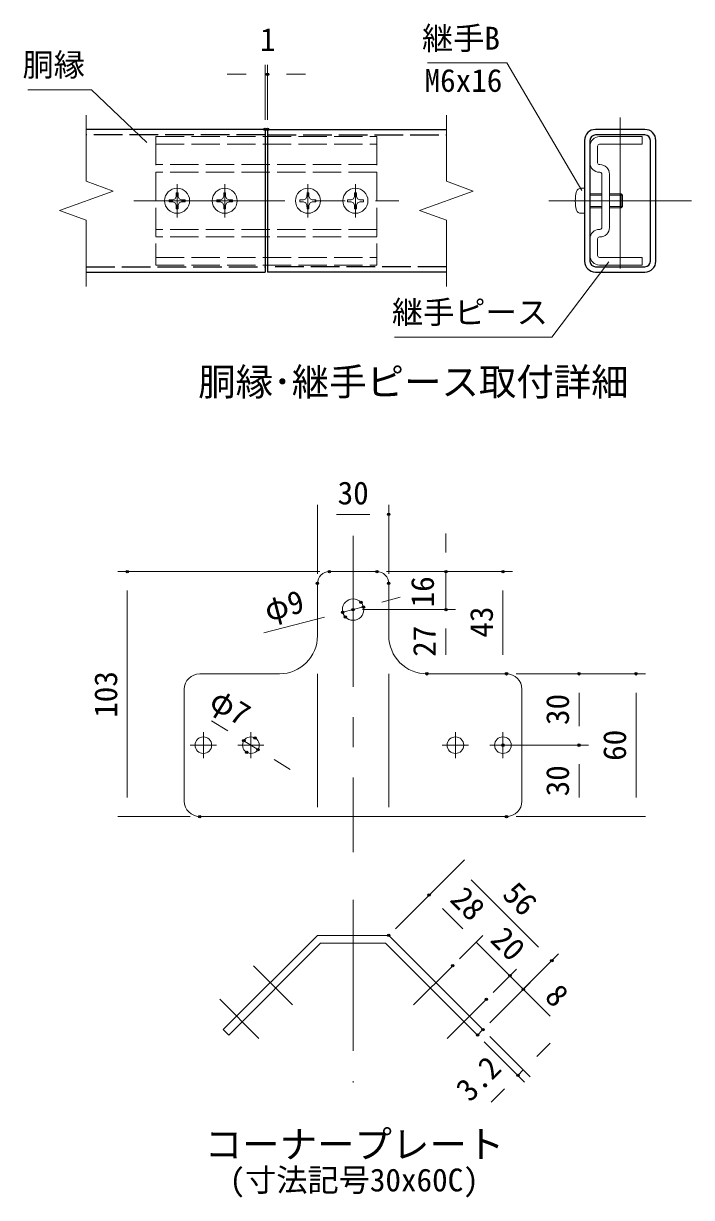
# Model space of a CAD drawing. Units: millimetres, scale not verified, with parts at other scales. Extents: x -4200 to 4200, y -2970 to 2970.
# Drawn here: x 686 to 2091, y -1633 to 835 of the extents above; entities that cross this region are included whole.
import ezdxf
from ezdxf.enums import TextEntityAlignment as Align

# ---------------------------------------------------------------- set-up
doc = ezdxf.new("R2010")
doc.units = ezdxf.units.MM
doc.header["$LTSCALE"] = 10
doc.header["$PDMODE"] = 32
doc.header["$PDSIZE"] = 5
doc.linetypes.add('DASHED', pattern=[7.5, 6, -1.5])
doc.linetypes.add('USER1', pattern=[50.8, 31.75, -6.35, 6.35, -6.35])
for name, color, linetype, lineweight in [('0-1_D-TTL-TXT', 7, 'Continuous', 25), ('0-2_D-BMK', 2, 'USER1', 13), ('0-5_D-STR1', 1, 'Continuous', 25), ('0-6_D-STR3', 3, 'Continuous', 13), ('0-8_D-STR-DIM', 7, 'Continuous', 13), ('0-B_D-STR-TXT', 7, 'Continuous', 13)]:
    doc.layers.add(name, color=color, linetype=linetype, lineweight=lineweight)
doc.layers.add('0-A_Defpoints', color=8, linetype='Continuous')
doc.styles.add('ＭＳ ゴシック', font='')
doc.styles.get('ＭＳ ゴシック').set_extended_font_data('MS Gothic')

msp = doc.modelspace()

# ---------------------------------------------------------------- linework, layer by layer
at = {"layer": '0-2_D-BMK'}
for p, q in [((1940.96, 637.21), (1940.96, 287.21)), ((1009.3, 497.21), (1009.3, 427.21)), ((1109.3, 497.21), (1109.3, 427.21)), ((1284.3, 497.21), (1284.3, 427.21)), ((1384.3, 497.21), (1384.3, 427.21)), ((918.06, 462.21), (1475.54, 462.21)), ((1790.96, 462.21), (2090.96, 462.21)), ((1379.38, -242.17), (1379.38, -907.17)), ((1064.38, -654.67), (1064.38, -709.67)), ((1164.38, -654.67), (1164.38, -709.67)), ((1594.38, -654.67), (1594.38, -709.67)), ((1694.38, -654.67), (1694.38, -709.67)), ((1091.88, -682.17), (1036.88, -682.17)), ((1191.88, -682.17), (1136.88, -682.17)), ((1621.88, -682.17), (1566.88, -682.17)), ((1721.88, -682.17), (1666.88, -682.17)), ((1379.38, -1007.17), (1379.38, -1391.48)), ((1252.12, -1227.91), (1169.96, -1145.74)), ((1506.63, -1227.91), (1588.8, -1145.74)), ((1181.41, -1298.62), (1099.25, -1216.45)), ((1577.35, -1298.62), (1659.51, -1216.45))]:
    msp.add_line(p, q, dxfattribs=at)
at = {"layer": '0-5_D-STR1'}
for p, q in [((1194.3, 612.21), (818.16, 612.21)), ((1194.3, 612.21), (1194.3, 312.21)), ((1199.3, 612.21), (1575.44, 612.21)), ((1199.3, 612.21), (1199.3, 312.21)), ((1992.96, 612.21), (1888.96, 612.21)), ((1992.96, 600.71), (1888.96, 600.71)), ((1865.96, 589.21), (1865.96, 335.21)), ((1877.46, 589.21), (1877.46, 335.21)), ((2004.46, 335.21), (2004.46, 589.21)), ((2015.96, 335.21), (2015.96, 589.21)), ((1888.96, 323.71), (1992.96, 323.71)), ((818.16, 312.21), (1194.3, 312.21)), ((1575.44, 312.21), (1199.3, 312.21)), ((1888.96, 312.21), (1992.96, 312.21))]:
    msp.add_line(p, q, dxfattribs=at)
at = {"layer": '0-5_D-STR1', "linetype": 'DASHED'}
for p, q in [((1194.3, 600.71), (818.16, 600.71)), ((1199.3, 600.71), (1575.44, 600.71)), ((818.16, 323.71), (1194.3, 323.71)), ((1575.44, 323.71), (1199.3, 323.71))]:
    msp.add_line(p, q, dxfattribs=at)
at = {"layer": '0-5_D-STR1'}
for centre, radius, start, end in [((1888.96, 589.21), 23, 90, 180), ((1888.96, 589.21), 11.5, 90, 180), ((1992.96, 589.21), 23, 0, 90), ((1992.96, 589.21), 11.5, 0, 90), ((1888.96, 335.21), 23, 180, 270), ((1888.96, 335.21), 11.5, 180, 270), ((1992.96, 335.21), 11.5, 270, 0), ((1992.96, 335.21), 23, 270, 0)]:
    msp.add_arc(centre, radius, start, end, dxfattribs=at)
at = {"layer": '0-6_D-STR3', "linetype": 'DASHED'}
for p, q in [((964.3, 597.21), (964.3, 327.21)), ((964.3, 597.21), (1429.3, 597.21)), ((1429.3, 597.21), (1429.3, 327.21)), ((964.3, 581.21), (1429.3, 581.21)), ((1429.3, 538.21), (964.3, 538.21)), ((1429.3, 522.21), (964.3, 522.21)), ((1429.3, 402.21), (964.3, 402.21)), ((1429.3, 386.21), (964.3, 386.21)), ((964.3, 343.21), (1429.3, 343.21)), ((964.3, 327.21), (1429.3, 327.21))]:
    msp.add_line(p, q, dxfattribs=at)
at = {"layer": '0-6_D-STR3'}
for p, q in [((1987.46, 597.21), (1897.46, 597.21)), ((1987.46, 597.21), (1987.46, 581.21)), ((1877.46, 577.21), (1877.46, 542.21)), ((1893.46, 577.21), (1893.46, 542.21)), ((1987.46, 581.21), (1897.46, 581.21)), ((1898.46, 538.21), (1897.46, 538.21)), ((1898.46, 522.21), (1897.46, 522.21)), ((1902.46, 518.21), (1902.46, 406.21)), ((1918.46, 518.21), (1918.46, 406.21)), ((1004.89, 466.62), (1007.34, 471.23)), ((1007.47, 478.96), (1007.34, 471.23)), ((1007.35, 478.96), (1011.13, 478.96)), ((1011.13, 478.96), (1011.26, 471.23)), ((1013.72, 466.62), (1011.26, 471.23)), ((1104.89, 466.62), (1107.34, 471.23)), ((1107.47, 478.96), (1107.34, 471.23)), ((1107.35, 478.96), (1111.13, 478.96)), ((1111.13, 478.96), (1111.26, 471.23)), ((1113.72, 466.62), (1111.26, 471.23)), ((1279.89, 466.62), (1282.34, 471.23)), ((1282.47, 478.96), (1282.34, 471.23)), ((1282.35, 478.96), (1286.13, 478.96)), ((1286.13, 478.96), (1286.26, 471.23)), ((1288.72, 466.62), (1286.26, 471.23)), ((1379.89, 466.62), (1382.34, 471.23)), ((1382.47, 478.96), (1382.34, 471.23)), ((1382.35, 478.96), (1386.13, 478.96)), ((1386.13, 478.96), (1386.26, 471.23)), ((1388.72, 466.62), (1386.26, 471.23)), ((1858.33, 488.46), (1865.96, 488.46)), ((1865.96, 488.46), (1865.96, 435.96)), ((1877.46, 477.21), (1902.46, 477.21)), ((1877.46, 474.21), (1902.46, 474.21)), ((1918.46, 477.21), (1942.96, 477.21)), ((1918.46, 474.21), (1945.96, 474.21)), ((1942.96, 477.21), (1942.96, 447.21)), ((1945.96, 474.21), (1942.96, 477.21)), ((1945.96, 474.21), (1945.96, 450.21)), ((1000.16, 464.17), (992.55, 464.04)), ((992.55, 464.04), (992.55, 460.38)), ((992.55, 464.04), (992.55, 460.38)), ((1000.16, 460.25), (992.55, 460.38)), ((1004.8, 466.54), (1000.16, 464.17)), ((1004.8, 457.89), (1000.16, 460.25)), ((1004.89, 457.8), (1007.34, 453.19)), ((1007.47, 445.46), (1007.34, 453.19)), ((1007.47, 445.46), (1011.13, 445.46)), ((1011.13, 445.46), (1011.26, 453.19)), ((1013.72, 457.8), (1011.26, 453.19)), ((1013.81, 466.54), (1018.45, 464.17)), ((1013.81, 457.89), (1018.45, 460.25)), ((1018.45, 460.25), (1026.05, 460.38)), ((1100.16, 464.17), (1092.55, 464.04)), ((1092.55, 464.04), (1092.55, 460.38)), ((1092.55, 464.04), (1092.55, 460.38)), ((1100.16, 460.25), (1092.55, 460.38)), ((1104.8, 466.54), (1100.16, 464.17)), ((1104.8, 457.89), (1100.16, 460.25)), ((1104.89, 457.8), (1107.34, 453.19)), ((1107.47, 445.46), (1107.34, 453.19)), ((1107.47, 445.46), (1111.13, 445.46)), ((1111.13, 445.46), (1111.26, 453.19)), ((1113.72, 457.8), (1111.26, 453.19)), ((1113.81, 466.54), (1118.45, 464.17)), ((1113.81, 457.89), (1118.45, 460.25)), ((1118.45, 460.25), (1126.05, 460.38)), ((1275.16, 464.17), (1267.55, 464.04)), ((1267.55, 464.04), (1267.55, 460.38)), ((1267.55, 464.04), (1267.55, 460.38)), ((1275.16, 460.25), (1267.55, 460.38)), ((1279.8, 466.54), (1275.16, 464.17)), ((1279.8, 457.89), (1275.16, 460.25)), ((1279.89, 457.8), (1282.34, 453.19)), ((1282.47, 445.46), (1282.34, 453.19)), ((1282.47, 445.46), (1286.13, 445.46)), ((1286.13, 445.46), (1286.26, 453.19)), ((1288.72, 457.8), (1286.26, 453.19)), ((1288.81, 466.54), (1293.45, 464.17)), ((1288.81, 457.89), (1293.45, 460.25)), ((1293.45, 460.25), (1301.05, 460.38)), ((1375.16, 464.17), (1367.55, 464.04)), ((1367.55, 464.04), (1367.55, 460.38)), ((1367.55, 464.04), (1367.55, 460.38)), ((1375.16, 460.25), (1367.55, 460.38)), ((1379.8, 466.54), (1375.16, 464.17)), ((1379.8, 457.89), (1375.16, 460.25)), ((1379.89, 457.8), (1382.34, 453.19)), ((1382.47, 445.46), (1382.34, 453.19)), ((1382.47, 445.46), (1386.13, 445.46)), ((1386.13, 445.46), (1386.26, 453.19)), ((1388.72, 457.8), (1386.26, 453.19)), ((1388.81, 466.54), (1393.45, 464.17)), ((1388.81, 457.89), (1393.45, 460.25)), ((1393.45, 460.25), (1401.05, 460.38)), ((1877.46, 450.21), (1902.46, 450.21)), ((1877.46, 447.21), (1902.46, 447.21)), ((1918.46, 450.21), (1945.96, 450.21)), ((1918.46, 447.21), (1942.96, 447.21)), ((1945.96, 450.21), (1942.96, 447.21)), ((1858.33, 435.96), (1865.96, 435.96)), ((1898.46, 402.21), (1897.46, 402.21)), ((1877.46, 382.21), (1877.46, 347.21)), ((1893.46, 382.21), (1893.46, 347.21)), ((1898.46, 386.21), (1897.46, 386.21)), ((1987.46, 343.21), (1897.46, 343.21)), ((1987.46, 327.21), (1897.46, 327.21)), ((1987.46, 343.21), (1987.46, 327.21)), ((1329.38, -317.17), (1429.38, -317.17)), ((1304.38, -342.17), (1304.38, -452.17)), ((1454.38, -342.17), (1454.38, -452.17)), ((1056.88, -532.17), (1224.38, -532.17)), ((1304.38, -532.17), (1304.38, -812.17)), ((1454.38, -532.17), (1454.38, -812.17)), ((1534.38, -532.17), (1701.88, -532.17)), ((1534.38, -532.17), (1608.67, -532.17)), ((1024.38, -564.67), (1024.38, -799.67)), ((1734.38, -564.67), (1734.38, -799.67)), ((1056.88, -832.17), (1701.88, -832.17))]:
    msp.add_line(p, q, dxfattribs=at)
for points in [[(1018.45, 464.17), (1026.05, 464.04), (1026.05, 460.38)], [(1118.45, 464.17), (1126.05, 464.04), (1126.05, 460.38)], [(1293.45, 464.17), (1301.05, 464.04), (1301.05, 460.38)], [(1393.45, 464.17), (1401.05, 464.04), (1401.05, 460.38)]]:
    msp.add_lwpolyline(points, dxfattribs=at)
msp.add_lwpolyline([(1652.37, -1280.16), (1454.38, -1082.17), (1304.38, -1082.17), (1106.39, -1280.16), (1117.7, -1291.48), (1311.01, -1098.17), (1447.75, -1098.17), (1641.06, -1291.48)], close=True, dxfattribs=at)
for centre, radius in [((1009.3, 462.21), 26.25), ((1109.3, 462.21), 26.25), ((1284.3, 462.21), 26.25), ((1384.3, 462.21), 26.25), ((1379.38, -397.17), 22.5), ((1064.38, -682.17), 17.5), ((1164.38, -682.17), 17.5), ((1594.38, -682.17), 17.5), ((1694.38, -682.17), 17.5)]:
    msp.add_circle(centre, radius, dxfattribs=at)
for centre, radius, start, end in [((1897.46, 577.21), 20, 90, 180), ((1897.46, 577.21), 4, 90, 180), ((1897.46, 542.21), 20, 180, 270), ((1897.46, 542.21), 4, 180, 270), ((1898.46, 518.21), 20, 0, 90), ((1898.46, 518.21), 4, 0, 90), ((1916.46, 462.21), 70, 163.92714, 196.07286), ((1858.33, 478.96), 9.5, 90, 163.92714), ((1858.33, 445.46), 9.5, 196.07286, 270), ((1897.46, 382.21), 20, 90, 180), ((1898.46, 406.21), 4, 270, 0), ((1898.46, 406.21), 20, 270, 0), ((1897.46, 382.21), 4, 90, 180), ((1897.46, 347.21), 20, 180, 270), ((1897.46, 347.21), 4, 180, 270), ((1329.38, -342.17), 25, 90, 180), ((1429.38, -342.17), 25, 0, 90), ((1224.38, -452.17), 80, 270, 0), ((1534.38, -452.17), 80, 180.00014, 270.00022), ((1056.88, -564.67), 32.5, 90, 180), ((1701.88, -564.67), 32.5, 0, 90), ((1056.88, -799.67), 32.5, 180, 270), ((1701.88, -799.67), 32.5, 270, 0)]:
    msp.add_arc(centre, radius, start, end, dxfattribs=at)
at = {"layer": '0-8_D-STR-DIM'}
for p, q in [((1194.3, 632.21), (1194.3, 748.17)), ((1199.3, 632.21), (1199.3, 748.17)), ((1154.3, 728.17), (1114.3, 728.17)), ((1194.3, 728.17), (1199.3, 728.17)), ((1239.3, 728.17), (1279.3, 728.17)), ((818.16, 642.21), (818.16, 503.25)), ((1575.44, 642.21), (1575.44, 503.25)), ((874.55, 482.73), (818.16, 503.25)), ((1631.82, 482.73), (1575.44, 503.25)), ((761.78, 441.69), (874.55, 482.73)), ((1519.06, 441.69), (1631.82, 482.73)), ((818.16, 421.17), (761.78, 441.69)), ((818.16, 421.17), (818.16, 282.21)), ((1575.44, 421.17), (1519.06, 441.69)), ((1575.44, 421.17), (1575.44, 282.21)), ((1304.38, -322.17), (1304.38, -177.17)), ((1344.38, -197.17), (1414.38, -197.17)), ((1454.38, -322.17), (1454.38, -177.17)), ((1574.38, -277.17), (1574.38, -237.17)), ((1309.38, -317.17), (884.38, -317.17)), ((1449.38, -317.17), (1714.38, -317.17)), ((1449.38, -317.17), (1594.38, -317.17)), ((1574.38, -397.17), (1574.38, -317.17)), ((904.38, -792.17), (904.38, -357.17)), ((1694.38, -492.17), (1694.38, -357.17)), ((1401.15, -391.48), (1357.61, -402.87)), ((1439.85, -381.36), (1478.54, -371.24)), ((1191.31, -446.36), (1318.91, -412.99)), ((1399.38, -397.17), (1594.38, -397.17)), ((1399.38, -397.17), (1594.38, -397.17)), ((1574.38, -492.17), (1574.38, -437.17)), ((1574.38, -437.17), (1574.38, -477.17)), ((1554.38, -532.17), (1594.38, -532.17)), ((1681.88, -532.17), (1674.38, -532.17)), ((1721.88, -532.17), (1994.38, -532.17)), ((1721.88, -532.17), (1874.38, -532.17)), ((1854.38, -642.17), (1854.38, -572.17)), ((1974.38, -792.17), (1974.38, -572.17)), ((1115.55, -651.82), (1081.57, -630.7)), ((1179.24, -691.41), (1149.52, -672.93)), ((1714.38, -682.17), (1874.38, -682.17)), ((1714.38, -682.17), (1874.38, -682.17)), ((1213.21, -712.53), (1247.19, -733.65)), ((1854.38, -792.17), (1854.38, -722.17)), ((1036.88, -832.17), (884.38, -832.17)), ((1721.88, -832.17), (1994.38, -832.17)), ((1721.88, -832.17), (1874.38, -832.17)), ((1468.52, -1068.03), (1613.37, -923.18)), ((1468.52, -1068.03), (1553.37, -983.18)), ((1627.52, -965.6), (1768.94, -1107.03)), ((1609.94, -1068.03), (1567.52, -1025.6)), ((1609.94, -1068.03), (1581.66, -1039.75)), ((1602.94, -1131.6), (1652.37, -1082.17)), ((1602.94, -1131.6), (1652.37, -1082.17)), ((1638.23, -1096.31), (1708.94, -1167.03)), ((1680.65, -1138.74), (1652.37, -1110.46)), ((1666.51, -1266.02), (1811.36, -1121.17)), ((1673.65, -1202.31), (1723.08, -1152.88)), ((1673.65, -1202.31), (1723.08, -1152.88)), ((1666.51, -1266.02), (1751.36, -1181.17)), ((1708.94, -1167.03), (1737.22, -1195.31)), ((1737.22, -1195.31), (1765.51, -1223.59)), ((1765.51, -1223.59), (1793.79, -1251.88)), ((1655.2, -1305.62), (1740.05, -1390.47)), ((1666.51, -1294.3), (1751.36, -1379.16)), ((1765.51, -1336.73), (1793.79, -1308.45)), ((1737.22, -1365.02), (1725.91, -1376.33)), ((1697.62, -1404.61), (1669.34, -1432.9))]:
    msp.add_line(p, q, dxfattribs=at)
at = {"layer": '0-A_Defpoints'}
for p in [(1199.3, 728.17), (1194.3, 612.21), (1199.3, 612.21), (1454.38, -197.17), (904.38, -317.17), (1329.38, -317.17), (1429.38, -317.17), (1429.38, -317.17), (1574.38, -317.17), (1694.38, -317.17), (1304.38, -342.17), (1454.38, -342.17), (1379.38, -397.17), (1395.68, -381.66), (1401.15, -391.48), (1574.38, -397.17), (1357.61, -402.87), (1363.08, -412.68), (1534.38, -532.17), (1701.88, -532.17), (1854.38, -532.17), (1974.38, -532.17), (1172.97, -666.93), (1149.52, -672.93), (1179.24, -691.41), (1694.38, -682.17), (1854.38, -682.17), (1155.79, -697.42), (1056.88, -832.17), (1701.88, -832.17), (1539.23, -997.32), (1454.38, -1082.17), (1454.38, -1082.17), (1797.22, -1135.31), (1588.8, -1145.74), (1708.94, -1167.03), (1737.22, -1195.31), (1659.51, -1216.45), (1652.37, -1280.16), (1652.37, -1280.16), (1641.06, -1291.48), (1725.91, -1376.33)]:
    msp.add_point(p, dxfattribs=at)
at = {"layer": '0-B_D-STR-TXT'}
for points in [[(1535.6, 752.13), (1702.44, 752.13), (1860.22, 483.8)], [(695.23, 695.77), (829.27, 695.77), (945.44, 584.56)], [(1466.24, 175.43), (1797.12, 175.43), (1916.75, 333.93)]]:
    msp.add_lwpolyline(points, dxfattribs=at)

# ---------------------------------------------------------------- texts
at = {"layer": '0-1_D-TTL-TXT', "style": 'ＭＳ ゴシック'}
for s, height, p in [('胴縁･継手ピース取付詳細', 57.7, (1053.57, 35.47)), ('コーナープレート', 57.7, (1067.5, -1567.43)), ('(寸法記号30x60C)', 48.09, (1119.48, -1634.72))]:
    msp.add_text(s, height=height, dxfattribs=at).set_placement(p, align=Align.BOTTOM_LEFT)
at = {"layer": '0-8_D-STR-DIM', "style": 'ＭＳ ゴシック'}
for s, p in [('1', (1183.73, 762.91)), ('30', (1346.75, -190.42))]:
    msp.add_text(s, height=48.09, dxfattribs=at).set_placement(p, align=Align.BOTTOM_LEFT)
for s, rotation, p in [('16', 90, (1563.66, -392.52)), ('φ9', 14.655, (1203.87, -436.1)), ('43', 90, (1687.63, -456.27)), ('27', 90, (1567.63, -496.52)), ('103', 90, (897.63, -624.67)), ('φ7', 328.135, (1065.8, -612.51)), ('30', 90, (1847.63, -639.8)), ('60', 90, (1967.63, -715.17)), ('30', 90, (1847.63, -789.8)), ('28', 315, (1570.61, -1019.15)), ('56', 315, (1680.3, -1008.84)), ('20', 315, (1655.2, -1103.74)), ('8', 315, (1769.37, -1223.84)), ('3.2', 45, (1635.07, -1444.8))]:
    msp.add_text(s, height=48.09, rotation=rotation, dxfattribs=at).set_placement(p, align=Align.BOTTOM_LEFT)
at = {"layer": '0-B_D-STR-TXT', "style": 'ＭＳ ゴシック'}
for s, p in [('継手B', (1524.24, 765.47)), ('胴縁', (684.12, 709.74)), ('M6x16', (1529.52, 676.87)), ('継手ピース', (1461.02, 189.55))]:
    msp.add_text(s, height=48.09, dxfattribs=at).set_placement(p, align=Align.BOTTOM_LEFT)

doc.saveas('drawing.dxf')
